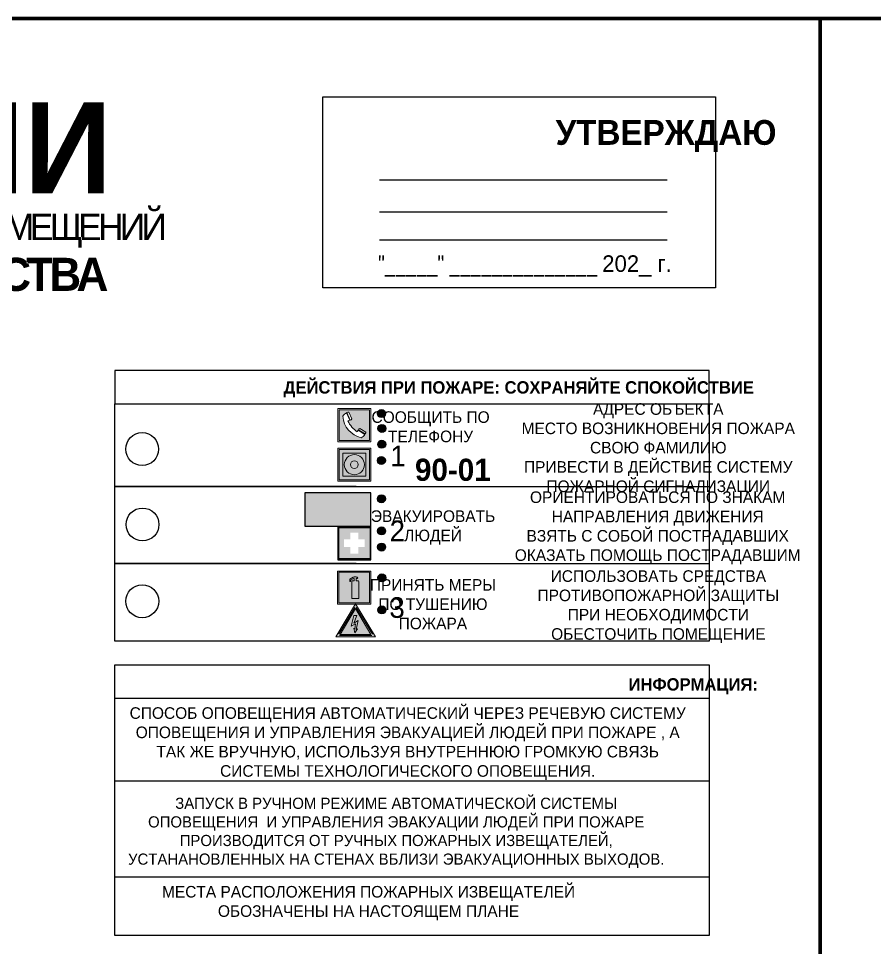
# Model space of a CAD drawing. Header units: millimetres. Extents: x 13114 to 67229, y 22859 to 38520.
# Drawn here: x 17673.1 to 17880.1, y 26028.7 to 26253.3 of the extents above; entities that cross this region are included whole.
import ezdxf

# ---------------------------------------------------------------- set-up
doc = ezdxf.new("R2010")
doc.units = ezdxf.units.MM
doc.styles.add('обычный', font='arial.ttf')

# ---------------------------------------------------------------- blocks, each defined once
blk = doc.blocks.new('A$C3E6D3DDE')
at = {"lineweight": 5}
h = blk.add_hatch(color=40, dxfattribs=at)
h.paths.add_polyline_path([(24.1, 1.45), (16.46, -11.35), (31.74, -11.35)])
h.paths.add_polyline_path([(24.09, -0.46), (30.03, -10.41), (18.14, -10.41)], flags=16)
h.paths.add_polyline_path([(24.54, -3.08), (23.41, -6.02), (25.13, -5.01), (24.33, -8.5), (24.82, -8.27), (23.79, -9.86), (23.4, -8.04), (23.8, -8.43), (24.04, -6.29), (22.39, -7.25), (23.44, -3.08)], flags=0)
h = blk.add_hatch(color=256, dxfattribs=at)
h.paths.add_polyline_path([(24.37, 0.03, 0.567511), (23.82, 0.03), (17.59, -10.4, 0.582454), (17.86, -10.88), (30.32, -10.88, 0.582149), (30.6, -10.4)])
h.paths.add_polyline_path([(24.09, -0.46), (18.14, -10.41), (30.03, -10.41)], flags=16)
h.paths.add_polyline_path([(24.54, -3.08), (23.41, -6.02), (25.13, -5.01), (24.33, -8.5), (24.82, -8.27), (23.79, -9.86), (23.4, -8.04), (23.8, -8.43), (24.04, -6.29), (22.39, -7.25), (23.44, -3.08)], flags=0)
h = blk.add_hatch(color=40, dxfattribs=at)
h.paths.add_polyline_path([(24.09, -0.46), (18.14, -10.41), (30.03, -10.41)])
h.paths.add_polyline_path([(24.82, -8.27), (23.79, -9.86), (23.4, -8.04), (23.8, -8.43), (24.04, -6.29), (22.39, -7.25), (23.44, -3.08), (24.54, -3.08), (23.41, -6.02), (25.13, -5.01), (24.33, -8.5)], flags=16)
at = {"color": 40, "lineweight": 5}
for p, q in [((16.46, -11.35), (24.1, 1.45)), ((24.1, 1.45), (31.74, -11.35))]:
    blk.add_line(p, q, dxfattribs=at)
at = {"lineweight": 5}
for p, q in [((17.59, -10.4), (23.82, 0.03)), ((24.37, 0.03), (30.6, -10.4)), ((18.14, -10.41), (24.09, -0.46)), ((23.44, -3.08), (22.39, -7.25)), ((23.41, -6.02), (24.54, -3.08)), ((24.54, -3.08), (23.44, -3.08)), ((24.09, -0.46), (30.03, -10.41)), ((22.39, -7.25), (24.04, -6.29)), ((25.13, -5.01), (23.41, -6.02)), ((24.04, -6.29), (23.8, -8.43)), ((24.33, -8.5), (25.13, -5.01)), ((18.14, -10.41), (30.03, -10.41)), ((23.8, -8.43), (23.4, -8.04)), ((23.4, -8.04), (23.79, -9.86)), ((23.79, -9.86), (24.82, -8.27)), ((24.82, -8.27), (24.33, -8.5)), ((17.86, -10.88), (30.32, -10.88))]:
    blk.add_line(p, q, dxfattribs=at)
at = {"color": 50, "lineweight": 5}
blk.add_line((31.74, -11.35), (16.46, -11.35), dxfattribs=at)
blk = doc.blocks.new('A$C456E1F9C')
at = {"lineweight": 5}
h = blk.add_hatch(color=242, dxfattribs=at)
h.paths.add_polyline_path([(0.51, -1.47), (0.51, -13.26), (12.29, -13.26), (12.29, -1.47)])
h.paths.add_polyline_path([(5.42, -4.95, -0.254479), (4.78, -5.4), (3.52, -2.53, -0.209735), (4.23, -2.4)], flags=16)
h.paths.add_polyline_path([(8.53, -8.6), (10.87, -10.17), (10.54, -10.76), (8.03, -9.13, -0.192251)], flags=16)
h.paths.add_polyline_path([(4.61, -5.49, 0.005518), (3.87, -5.72, 0.128647), (7.49, -10.01, 0.00809), (7.83, -9.33), (10.47, -10.97, -0.16736), (8.99, -12.25, -0.327862), (1.95, -3.95, -0.166952), (3.36, -2.62)], flags=16)
at = {"color": 242, "lineweight": 5}
for p, q in [((0, -13.77), (0, -0.97)), ((12.8, -0.97), (0, -0.97)), ((4.61, -5.49), (3.36, -2.62)), ((3.52, -2.53), (4.78, -5.4)), ((4.23, -2.4), (5.42, -4.95)), ((12.8, -13.77), (12.8, -0.97)), ((7.83, -9.33), (10.47, -10.97)), ((8.03, -9.13), (10.54, -10.76)), ((10.81, -10.12), (8.53, -8.6)), ((10.54, -10.76), (10.8, -10.3)), ((10.8, -10.3), (10.81, -10.12)), ((0, -13.77), (12.8, -13.77))]:
    blk.add_line(p, q, dxfattribs=at)
blk.add_lwpolyline([(0.51, -1.47), (12.29, -1.47), (12.29, -13.26), (0.51, -13.26)], close=True, dxfattribs=at)
for centre, radius, start, end in [((4.59, -5.34), 2.99, 114.2845, 152.1974), ((4.02, -3.27), 0.891, 76.3284, 123.7092), ((11.12, -3.31), 9.19, 183.9915, 256.6009), ((14.98, -39.1), 35.17, 107.1487, 108.4135), ((13.86, -0.94), 11.08, 205.5536, 234.8762), ((4.68, -4.59), 0.824, 276.9621, 334.0723), ((-13.31, 0.8), 23.44, 332.5487, 334.4027), ((8.94, -9.5), 0.989, 114.4092, 157.9388), ((7.87, -9.46), 3, 291.9291, 329.9329)]:
    blk.add_arc(centre, radius, start, end, dxfattribs=at)
blk = doc.blocks.new('A$C54414219')
at = {"true_color": 0xffffff}
h = blk.add_hatch(color=7, dxfattribs=at)
h.paths.add_polyline_path([(2.39, -9.45), (2.39, -18.3), (11.23, -18.3), (11.23, -9.45)], flags=0)
h.paths.add_polyline_path([(10.71, -13.87, -1), (2.92, -13.87, -1)], flags=0)
h.paths.add_polyline_path([(8.3, -13.87, -1), (5.33, -13.87, -1)], flags=0)
h.paths.add_polyline_path([(0.41, -7.47), (0.41, -20.27), (13.21, -20.27), (13.21, -7.47)])
h.paths.add_polyline_path([(0.92, -19.77), (12.71, -19.77), (12.71, -7.98), (0.92, -7.98)], flags=16)
h.paths.add_polyline_path([(11.23, -9.45), (11.23, -18.3), (2.39, -18.3), (2.39, -9.45)], flags=0)
at = {"lineweight": 5}
h = blk.add_hatch(color=242, dxfattribs=at)
h.paths.add_polyline_path([(12.71, -7.98), (0.92, -7.98), (0.92, -19.77), (12.71, -19.77)])
h.paths.add_polyline_path([(11.23, -18.3), (2.39, -18.3), (2.39, -9.45), (11.23, -9.45)], flags=16)
h.paths.add_polyline_path([(10.71, -13.87, -1), (2.92, -13.87, -1)], flags=0)
h.paths.add_polyline_path([(8.3, -13.87, -1), (5.33, -13.87, -1)], flags=0)
at = {"true_color": 0xffffff}
h = blk.add_hatch(color=7, dxfattribs=at)
h.paths.add_polyline_path([(2.39, -9.45), (2.39, -18.3), (11.23, -18.3), (11.23, -9.45)])
h.paths.add_polyline_path([(10.71, -13.87, -1), (2.92, -13.87, -1)], flags=16)
h.paths.add_polyline_path([(8.3, -13.87, -1), (5.33, -13.87, -1)], flags=0)
at = {"lineweight": 5}
h = blk.add_hatch(color=242, dxfattribs=at)
h.paths.add_polyline_path([(2.92, -13.87, 1), (10.71, -13.87, 1)])
h.paths.add_polyline_path([(8.3, -13.87, -1), (5.33, -13.87, -1)], flags=16)
at = {"color": 242, "lineweight": 5}
for p, q in [((0.41, -20.27), (0.41, -7.47)), ((0.41, -7.47), (13.21, -7.47)), ((0.41, -7.47), (13.21, -7.47)), ((13.21, -20.27), (13.21, -7.47)), ((0.41, -20.27), (13.21, -20.27))]:
    blk.add_line(p, q, dxfattribs=at)
for points in [[(0.92, -7.98), (12.71, -7.98), (12.71, -19.77), (0.92, -19.77)], [(2.39, -9.45), (11.23, -9.45), (11.23, -18.3), (2.39, -18.3)]]:
    blk.add_lwpolyline(points, close=True, dxfattribs=at)
for radius in [3.89, 1.49]:
    blk.add_circle((6.81, -13.87), radius, dxfattribs=at)
blk = doc.blocks.new('A$C32E8229D')
at = {"true_color": 0xffffff}
blk.add_hatch(color=7, dxfattribs=at).paths.add_polyline_path([(0, 0), (0, -8), (16, -8), (16, 0)])
h = blk.add_hatch(color=126)
h.paths.add_polyline_path([(0.2, -0.2), (15.8, -0.2), (15.8, -7.8), (0.2, -7.8)])
h.paths.add_polyline_path([(13.49, -2.05), (12.08, -2.05), (11.37, -2.63, 0.162397), (11.29, -2.84), (11.29, -3.63), (10.35, -3.63), (10.35, -4.05), (11.68, -4.05), (11.68, -3.48), (12.26, -4.28), (11.29, -5.1), (11.29, -6.78), (11.85, -6.78), (11.85, -5.44), (12.8, -4.64), (12.8, -5.94), (14.46, -5.94), (14.46, -5.39), (13.45, -5.39), (13.45, -3.97), (12.46, -2.59), (13.15, -2.59), (13.69, -3.34), (14.18, -3)], flags=16)
h.paths.add_polyline_path([(10.74, -1.82, 1), (11.8, -1.82, 1)], flags=16)
h.paths.add_polyline_path([(9.39, -3.59), (5.99, -3.59), (6.56, -3.03), (5.91, -3.03), (5.1, -3.83), (5.91, -4.64), (6.56, -4.64), (5.99, -4.09), (9.39, -4.09)], flags=16)
h.paths.add_polyline_path([(4.29, -1.08), (1.72, -1.08), (1.72, -6.6), (4.29, -6.6)], flags=16)
at = {"color": 126}
blk.add_lwpolyline([(16, -8), (0, -8), (0, 0), (16, 0)], close=True, dxfattribs=at)
blk = doc.blocks.new('A$C18900ED3')
h = blk.add_hatch(color=126)
h.paths.add_polyline_path([(-0.18, -0.18), (-7.02, -0.18), (-7.02, -7.02), (-0.18, -7.02)])
h.paths.add_polyline_path([(-5.89, -4.46), (-5.89, -2.77), (-4.46, -2.77), (-4.46, -1.31), (-2.77, -1.31), (-2.77, -2.77), (-1.33, -2.77), (-1.33, -4.46), (-2.77, -4.46), (-2.77, -5.89), (-4.46, -5.89), (-4.46, -4.46)], flags=16)
at = {"color": 126}
for p, q in [((-7.2, 0), (-7.2, -7.2)), ((0, 0), (-7.2, 0)), ((0, -7.2), (0, 0)), ((-7.02, -7.02), (-7.02, -0.18)), ((-7.02, -0.18), (-0.18, -0.18)), ((-0.18, -0.18), (-0.18, -7.02)), ((-7.2, -7.2), (0, -7.2)), ((-0.18, -7.02), (-7.02, -7.02))]:
    blk.add_line(p, q, dxfattribs=at)
blk = doc.blocks.new('A$C3AD82952')
at = {"true_color": 0xf5f5ff}
h = blk.add_hatch(color=7, dxfattribs=at)
h.dxf.hatch_style = 1
h.paths.add_polyline_path([(8.21, 8.73, 0.414214), (7.89, 9.05), (7.22, 9.05), (7.22, 9.92), (7.59, 9.92, 1), (7.57, 10.36), (7.22, 10.36), (7.22, 10.6), (6.43, 10.6), (6.43, 10.36), (6.01, 10.36), (4.74, 9.59), (4.74, 8.69), (4.98, 8.73), (4.98, 9.26), (6.12, 9.91), (6.43, 9.91), (6.43, 9.05), (5.76, 9.05, 0.414214), (5.44, 8.73), (5.44, 2.2), (8.21, 2.2)], flags=0)
h.paths.add_polyline_path([(12.8, 12.8), (0, 12.8), (0, 0), (12.8, 0)])
h.paths.add_polyline_path([(0.51, 12.29), (12.29, 12.29), (12.29, 0.51), (0.51, 0.51)], flags=16)
h.paths.add_polyline_path([(4.74, 9.59), (6.01, 10.36), (6.43, 10.36), (6.43, 10.6), (7.22, 10.6), (7.22, 10.36), (7.59, 10.36, -0.94586), (7.59, 9.92), (7.22, 9.92), (7.22, 9.05), (7.89, 9.05, -0.414214), (8.21, 8.73), (8.21, 2.2), (5.44, 2.2), (5.44, 8.73, -0.414214), (5.76, 9.05), (6.43, 9.05), (6.43, 9.91), (6.12, 9.91), (4.98, 9.26), (4.98, 8.73), (4.74, 8.69)], flags=0)
h = blk.add_hatch(color=242)
h.dxf.hatch_style = 1
h.paths.add_polyline_path([(12.29, 12.29), (0.51, 12.29), (0.51, 0.51), (12.29, 0.51)])
h.paths.add_polyline_path([(4.74, 8.69), (4.74, 9.59), (6.01, 10.36), (6.43, 10.36), (6.43, 10.6), (7.22, 10.6), (7.22, 10.36), (7.59, 10.36, -0.94586), (7.59, 9.92), (7.22, 9.92), (7.22, 9.05), (7.89, 9.05, -0.414214), (8.21, 8.73), (8.21, 2.2), (5.44, 2.2), (5.44, 8.73, -0.414214), (5.76, 9.05), (6.43, 9.05), (6.43, 9.91), (6.12, 9.91), (4.98, 9.26), (4.98, 8.73)], flags=16)
h = blk.add_hatch(color=7, dxfattribs=at)
h.dxf.hatch_style = 1
h.paths.add_polyline_path([(8.21, 8.73, 0.414214), (7.89, 9.05), (7.22, 9.05), (7.22, 9.92), (7.59, 9.92, 1), (7.57, 10.36), (7.22, 10.36), (7.22, 10.6), (6.43, 10.6), (6.43, 10.36), (6.01, 10.36), (4.74, 9.59), (4.74, 8.69), (4.98, 8.73), (4.98, 9.26), (6.12, 9.91), (6.43, 9.91), (6.43, 9.05), (5.76, 9.05, 0.414214), (5.44, 8.73), (5.44, 2.2), (8.21, 2.2)])
at = {"color": 242, "lineweight": 5}
for p, q in [((0, 0), (0, 12.8)), ((0, 12.8), (12.8, 12.8)), ((12.8, 0), (12.8, 12.8)), ((6.01, 10.36), (4.74, 9.59)), ((4.74, 9.59), (4.74, 8.69)), ((4.74, 8.69), (4.98, 8.73)), ((4.98, 9.26), (6.12, 9.91)), ((4.98, 8.73), (4.98, 9.26)), ((5.44, 2.2), (5.44, 8.73)), ((5.76, 9.05), (6.43, 9.05)), ((6.01, 10.36), (6.43, 10.36)), ((6.12, 9.91), (6.43, 9.91)), ((7.22, 10.6), (6.43, 10.6)), ((6.43, 10.6), (6.43, 10.36)), ((6.43, 9.91), (6.43, 9.05)), ((7.22, 10.36), (7.22, 10.6)), ((7.59, 10.36), (7.22, 10.36)), ((7.22, 9.05), (7.22, 9.92)), ((7.59, 9.92), (7.22, 9.92)), ((7.89, 9.05), (7.22, 9.05)), ((8.21, 2.2), (8.21, 8.73)), ((0, 0), (12.8, 0)), ((5.44, 2.2), (8.21, 2.2))]:
    blk.add_line(p, q, dxfattribs=at)
blk.add_lwpolyline([(0.51, 12.29), (12.29, 12.29), (12.29, 0.51), (0.51, 0.51)], close=True, dxfattribs=at)
for centre, radius, start, end in [((5.76, 8.73), 0.32, 90, 180), ((7.58, 10.14), 0.223, 273.1875, 86.8125), ((7.89, 8.73), 0.32, 0, 90)]:
    blk.add_arc(centre, radius, start, end, dxfattribs=at)

msp = doc.modelspace()

# ---------------------------------------------------------------- hatches: boundary and pattern name
at = {"lineweight": 0}
h = msp.add_hatch(color=256, dxfattribs=at)
h.dxf.hatch_style = 1
h.paths.add_polyline_path([(17759.94, 26157.78, 1), (17761.87, 26157.78, 1)])
h = msp.add_hatch(color=256, dxfattribs=at)
h.dxf.hatch_style = 1
h.paths.add_polyline_path([(17760.04, 26154.19, 1), (17761.97, 26154.19, 1)])
h = msp.add_hatch(color=256, dxfattribs=at)
h.dxf.hatch_style = 1
h.paths.add_polyline_path([(17760, 26150.38, 1), (17761.93, 26150.38, 1)])
h = msp.add_hatch(color=256, dxfattribs=at)
h.dxf.hatch_style = 1
h.paths.add_polyline_path([(17759.92, 26146.45, 1), (17761.85, 26146.45, 1)])
h = msp.add_hatch(color=256, dxfattribs=at)
h.dxf.hatch_style = 1
h.paths.add_polyline_path([(17759.93, 26137.19, 1), (17761.86, 26137.19, 1)])
h = msp.add_hatch(color=256, dxfattribs=at)
h.dxf.hatch_style = 1
h.paths.add_polyline_path([(17759.97, 26129.41, 1), (17761.9, 26129.41, 1)])
h = msp.add_hatch(color=256, dxfattribs=at)
h.dxf.hatch_style = 1
h.paths.add_polyline_path([(17759.96, 26125.51, 1), (17761.9, 26125.51, 1)])
h = msp.add_hatch(color=256, dxfattribs=at)
h.dxf.hatch_style = 1
h.paths.add_polyline_path([(17760.02, 26118.08, 1), (17761.96, 26118.08, 1)])
h = msp.add_hatch(color=256, dxfattribs=at)
h.dxf.hatch_style = 1
h.paths.add_polyline_path([(17760.03, 26110.31, 1), (17761.96, 26110.31, 1)])

# ---------------------------------------------------------------- linework, layer by layer
at = {"color": 6, "lineweight": 100}
for points in [[(17266.97, 25858.3), (17866.97, 25858.3), (17866.97, 26253.3), (17266.97, 26253.3)], [(17866.97, 25858.3), (18466.97, 25858.3), (18466.97, 26253.3), (17866.97, 26253.3)]]:
    msp.add_lwpolyline(points, close=True, dxfattribs=at)
for points in [[(17746.69, 26234.37), (17841.7, 26234.37), (17841.7, 26188.16), (17746.69, 26188.16)], [(17696.39, 26160.13), (17840.16, 26160.13), (17840.16, 26168.18), (17696.39, 26168.18)], [(17696.39, 26160.13), (17840.16, 26160.13), (17840.16, 26102.73), (17696.39, 26102.73)]]:
    msp.add_lwpolyline(points, close=True)
for points in [[(17760.44, 26214.32), (17829.97, 26214.32)], [(17760.44, 26206.56), (17829.97, 26206.56)], [(17760.44, 26199.77), (17829.97, 26199.77)], [(17754.81, 26140.14), (17696.39, 26140.14), (17840.16, 26140.14)], [(17754.81, 26121.56), (17696.39, 26121.56), (17840.16, 26121.56)]]:
    msp.add_lwpolyline(points)
at = {"color": 0}
msp.add_lwpolyline([(17696.39, 26097.07), (17840.16, 26097.07), (17840.16, 26031.62), (17696.39, 26031.62)], close=True, dxfattribs=at)
for points in [[(17696.39, 26089.02), (17840.16, 26089.02)], [(17696.39, 26069.03), (17840.16, 26069.03)], [(17696.39, 26045.78), (17840.16, 26045.78)]]:
    msp.add_lwpolyline(points, dxfattribs=at)
for centre, radius in [((17760.9, 26157.78), 0.966), ((17761.01, 26154.19), 0.966), ((17703.02, 26149.21), 3.98), ((17760.97, 26150.38), 0.966), ((17760.89, 26146.45), 0.966), ((17760.9, 26137.19), 0.966), ((17703.11, 26130.98), 3.98), ((17760.94, 26129.41), 0.966), ((17760.93, 26125.51), 0.966), ((17760.99, 26118.08), 0.966), ((17703.05, 26112.41), 3.98), ((17760.99, 26110.31), 0.966)]:
    msp.add_circle(centre, radius)

# ---------------------------------------------------------------- block references
for name, p, xscale, yscale, zscale in [('A$C456E1F9C', (17750.35, 26159.6), 0.625, 0.625, 0.625), ('A$C54414219', (17750.09, 26154.11), 0.625, 0.625, 0.625), ('A$C18900ED3', (17758.35, 26130.46), 1.111111111007631, 1.111111111007631, 1.111111111007631), ('A$C3AD82952', (17750.3, 26111.73), 0.625, 0.625, 0.625), ('A$C3E6D3DDE', (17739.58, 26110.92), 0.625, 0.625, 0.625)]:
    msp.add_blockref(name, p, dxfattribs=dict(xscale=xscale, yscale=yscale, zscale=zscale))
at = {"xscale": -1}
msp.add_blockref('A$C32E8229D', (17758.35, 26138.61), dxfattribs=at)

# ---------------------------------------------------------------- texts
at = {"lineweight": 0, "style": 'обычный'}
for s, insert, char_height, width, attachment_point in [('{\\fProxima Nova Rg|b1|i0|c204|p2;ПЛАН ЭВАКУАЦИИ}', (17418.5, 26233.05), 22, 493.8901, 1), ('\\pi-18,l18,t18;{\\fProxima Nova Rg|b1|i0|c204|p2;УТВЕРЖДАЮ\\H1.1997x; }', (17829.73, 26224.9), 6, 126.6484, 5), ('{\\fArial Narrow|b0|i0|c204|p34;"_____" ______________ \\fProxima Nova Rg|b0|i0|c204|p2;202_ г. }', (17795.6, 26193.48), 4, 78.6503, 5), ('{\\fProxima Nova Rg|b1|i0|c204|p2;ДЕЙСТВИЯ ПРИ ПОЖАРЕ: СОХРАНЯЙТЕ СПОКОЙСТВИЕ\\H1.6644x; }', (17794.11, 26163.69), 3, 175.1736, 5), ('\\pi-8.4,l8.4,t8.4;{\\fProxima Nova Rg|b0|i0|c204|p2;АДРЕС ОБЪЕКТА\\PМЕСТО ВОЗНИКНОВЕНИЯ ПОЖАРА \\PСВОЮ ФАМИЛИЮ\\PПРИВЕСТИ В ДЕЙСТВИЕ СИСТЕМУ \\PПОЖАРНОЙ СИГНАЛИЗАЦИИ}', (17827.85, 26149.15), 2.8, 126.6484, 5), ('{\\fProxima Nova Rg|b0|i0|c204|p2;СООБЩИТЬ ПО \\PТЕЛЕФОНУ}', (17772.78, 26154.59), 2.8, 126.6484, 5), ('{\\fProxima Nova Rg|b0|i0|c204|p2;1\\H1.1667x; }', (17764.88, 26147.52), 5, 126.6484, 5), ('{\\fProxima Nova Rg|b1|i0|c204|p2;\\H1.0714x;90-01\\fProxima Nova Rg|b0|i0|c204|p2;\\H0.93331x; \\H1.3449x; }', (17778.16, 26144.17), 5, 126.6484, 5), ('\\pi-8.4,l8.4,t8.4;{\\fProxima Nova Rg|b0|i0|c204|p2;ОРИЕНТИРОВАТЬСЯ ПО ЗНАКАМ \\PНАПРАВЛЕНИЯ ДВИЖЕНИЯ\\PВЗЯТЬ С СОБОЙ ПОСТРАДАВШИХ\\PОКАЗАТЬ ПОМОЩЬ ПОСТРАДАВШИМ}', (17827.71, 26130.17), 2.8, 126.6484, 5), ('{\\fProxima Nova Rg|b0|i0|c204|p2;ЭВАКУИРОВАТЬ \\PЛЮДЕЙ}', (17773.38, 26130.26), 2.8, 126.6484, 5), ('{\\fProxima Nova Rg|b0|i0|c204|p2;2\\H1.1967x; }', (17764.73, 26129.44), 5, 126.6484, 5), ('\\pi-8.4,l8.4,t8.4;{\\fProxima Nova Rg|b0|i0|c204|p2;ИСПОЛЬЗОВАТЬ СРЕДСТВА \\PПРОТИВОПОЖАРНОЙ ЗАЩИТЫ \\PПРИ НЕОБХОДИМОСТИ \\PОБЕСТОЧИТЬ ПОМЕЩЕНИЕ}', (17827.87, 26111.1), 2.8, 126.6484, 5), ('{\\fProxima Nova Rg|b0|i0|c204|p2;ПРИНЯТЬ МЕРЫ \\PПО ТУШЕНИЮ \\PПОЖАРА}', (17773.34, 26111.69), 2.8, 126.6484, 5), ('{\\fProxima Nova Rg|b0|i0|c204|p2;3\\H1.1967x; }', (17764.67, 26110.86), 5, 126.6484, 5), ('{\\fProxima Nova Rg|b1|i0|c204|p2;ИНФОРМАЦИЯ:\\H1.1997x; }', (17836.3, 26091.88), 3, 175.1736, 5), ('{\\fProxima Nova Rg|b0|i0|c204|p2;СПОСОБ ОПОВЕЩЕНИЯ АВТОМАТИЧЕСКИЙ ЧЕРЕЗ РЕЧЕВУЮ СИСТЕМУ ОПОВЕЩЕНИЯ И УПРАВЛЕНИЯ ЭВАКУАЦИЕЙ ЛЮДЕЙ ПРИ ПОЖАРЕ , А ТАК ЖЕ ВРУЧНУЮ, ИСПОЛЬЗУЯ ВНУТРЕННЮЮ ГРОМКУЮ СВЯЗЬ СИСТЕМЫ ТЕХНОЛОГИЧЕСКОГО ОПОВЕЩЕНИЯ.}', (17767.25, 26077.98), 2.8, 137.0334, 5), ('{\\fProxima Nova Rg|b0|i0|c204|p2;\\P\\pt8.1;ЗАПУСК В РУЧНОМ РЕЖИМЕ АВТОМАТИЧЕСКОЙ СИСТЕМЫ ОПОВЕЩЕНИЯ  И УПРАВЛЕНИЯ ЭВАКУАЦИИ ЛЮДЕЙ ПРИ ПОЖАРЕ ПРОИЗВОДИТСЯ ОТ РУЧНЫХ ПОЖАРНЫХ ИЗВЕЩАТЕЛЕЙ, УСТАНАНОВЛЕННЫХ НА СТЕНАХ ВБЛИЗИ ЭВАКУАЦИОННЫХ ВЫХОДОВ. }', (17764.47, 26058.68), 2.7, 131.4512, 5), ('\\pt8.4;{\\fProxima Nova Rg|b0|i0|c204|p2;\\PМЕСТА РАСПОЛОЖЕНИЯ ПОЖАРНЫХ ИЗВЕЩАТЕЛЕЙ ОБОЗНАЧЕНЫ НА НАСТОЯЩЕМ ПЛАНЕ}', (17757.77, 26041.77), 2.8, 118.5618, 5)]:
    msp.add_mtext(s, dxfattribs=dict(at, insert=insert, char_height=char_height, width=width, attachment_point=attachment_point))
at = {"color": 0, "lineweight": 0, "insert": (17570.6, 26206.3), "char_height": 8, "width": 449.2158, "attachment_point": 5, "style": 'обычный'}
msp.add_mtext('{\\fArial Black|b1|i0|c204|p34;\\H2x;\\T0.85;  \\fArial Narrow|b0|i0|c204|p34;\\H0.8x;\\W0.9;\\P\\fProxima Nova Rg|b0|i0|c204|p2;\\H0.5x;\\W1;\\C256;ПРИ ПОЖАРЕ  ИЛИ ДРУГИХ ЧРЕЗВЫЧАЙНЫХ СИТУАЦИЯХ  ИЗ ПОМЕЩЕНИЙ \\fProxima Nova Rg|b1|i0|c204|p2;\\H1.25x;\\PЦЭО: ТРАНСФОРМАТОРНО-МАСЛЕНОГО ХОЗЯЙСТВА}', dxfattribs=at)

doc.saveas('drawing.dxf')
